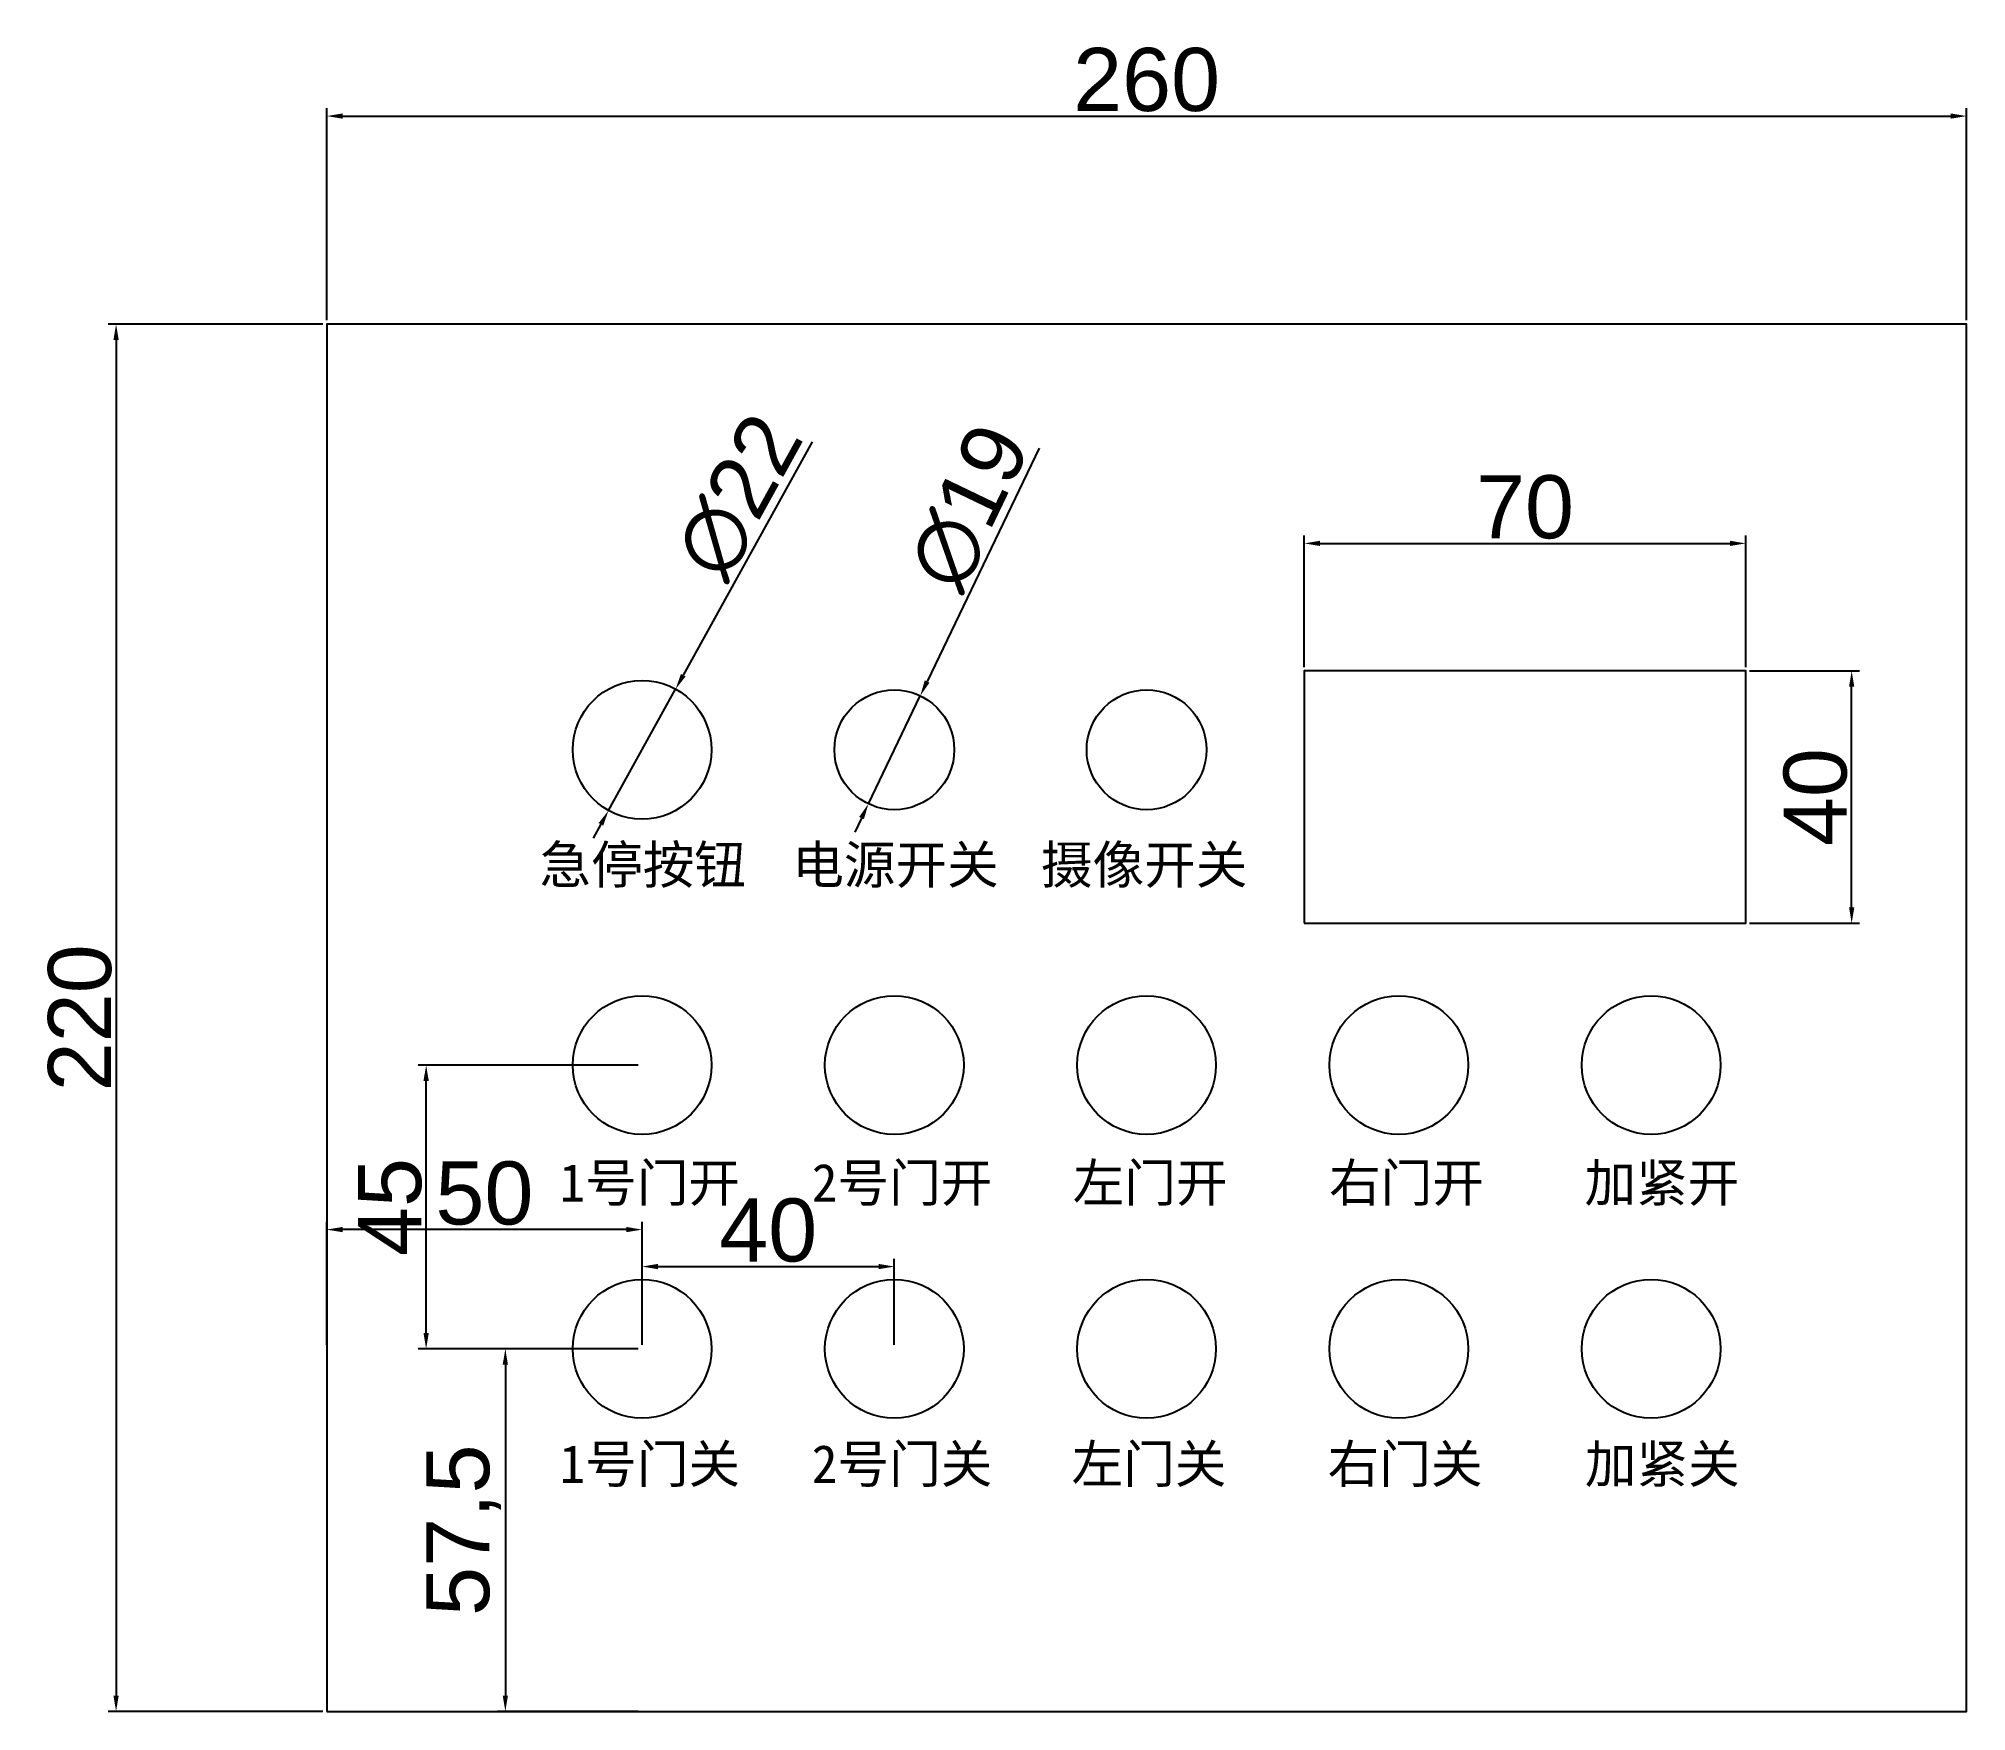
# Model space of a CAD drawing. Header units: millimetres. Extents: x -46 to 260, y 0 to 265.
import ezdxf

# ---------------------------------------------------------------- set-up
doc = ezdxf.new("R2010")
doc.units = ezdxf.units.MM
doc.styles.get("Standard").update_dxf_attribs({"font": 'arial.ttf'})
doc.dimstyles.new('ISO-25', dxfattribs={"dimtxt": 2.5, "dimasz": 2.5, "dimexe": 1.25, "dimexo": 0.625, "dimtad": 1, "dimtxsty": 'Standard', "dimcen": 2.5, "dimadec": 0, "dimazin": 0, "dimtfac": 1, "dimtmove": 0, "dimatfit": 3, "dimfxl": 1, "dimarcsym": 0})

# ---------------------------------------------------------------- blocks, each defined once
blk = doc.blocks.new('*D11')
at = {"color": 0, "lineweight": -2, "transparency": 16777216}
for p, q in [((-0.62, 220), (-34.65, 220)), ((-33.4, 217.5), (-33.4, 2.5)), ((-0.62, 0), (-34.65, 0))]:
    blk.add_line(p, q, dxfattribs=at)
at = {"color": 0, "transparency": 16777216}
for points in [[(-33.82, 217.5), (-32.99, 217.5), (-33.4, 220)], [(-33.82, 2.5), (-32.99, 2.5), (-33.4, 0)]]:
    blk.add_solid(points, dxfattribs=at)
at = {"layer": 'Defpoints', "color": 0, "transparency": 16777216}
for p in [(0, 220), (-33.4, 0), (0, 0)]:
    blk.add_point(p, dxfattribs=at)
at = {"color": 0, "transparency": 16777216, "insert": (-39.13, 110), "char_height": 10, "attachment_point": 5, "rotation": 90}
blk.add_mtext('220', dxfattribs=at)
blk = doc.blocks.new('*D12')
at = {"color": 0, "lineweight": -2, "transparency": 16777216}
for p, q in [((0, 220.62), (0, 254.24)), ((260, 220.62), (260, 254.24)), ((2.5, 252.99), (257.5, 252.99))]:
    blk.add_line(p, q, dxfattribs=at)
at = {"color": 0, "transparency": 16777216}
for points in [[(2.5, 253.41), (2.5, 252.58), (0, 252.99)], [(257.5, 253.41), (257.5, 252.58), (260, 252.99)]]:
    blk.add_solid(points, dxfattribs=at)
at = {"layer": 'Defpoints', "color": 0, "transparency": 16777216}
for p in [(260, 252.99), (0, 220), (260, 220)]:
    blk.add_point(p, dxfattribs=at)
at = {"color": 0, "transparency": 16777216, "insert": (130, 258.73), "char_height": 10, "attachment_point": 5}
blk.add_mtext('260', dxfattribs=at)
blk = doc.blocks.new('*D13')
at = {"color": 0, "lineweight": -2, "transparency": 16777216}
for p, q in [((155, 165.62), (155, 186.48)), ((225, 165.62), (225, 186.48)), ((157.5, 185.23), (222.5, 185.23))]:
    blk.add_line(p, q, dxfattribs=at)
at = {"color": 0, "transparency": 16777216}
for points in [[(157.5, 185.65), (157.5, 184.82), (155, 185.23)], [(222.5, 185.65), (222.5, 184.82), (225, 185.23)]]:
    blk.add_solid(points, dxfattribs=at)
at = {"layer": 'Defpoints', "color": 0, "transparency": 16777216}
for p in [(225, 185.23), (155, 165), (225, 165)]:
    blk.add_point(p, dxfattribs=at)
at = {"color": 0, "transparency": 16777216, "insert": (190, 190.96), "char_height": 10, "attachment_point": 5}
blk.add_mtext('70', dxfattribs=at)
blk = doc.blocks.new('*D14')
at = {"color": 0, "lineweight": -2, "transparency": 16777216}
for p, q in [((225.62, 165), (243.05, 165)), ((241.8, 127.5), (241.8, 162.5)), ((225.62, 125), (243.05, 125))]:
    blk.add_line(p, q, dxfattribs=at)
at = {"color": 0, "transparency": 16777216}
for points in [[(241.39, 162.5), (242.22, 162.5), (241.8, 165)], [(241.39, 127.5), (242.22, 127.5), (241.8, 125)]]:
    blk.add_solid(points, dxfattribs=at)
at = {"layer": 'Defpoints', "color": 0, "transparency": 16777216}
for p in [(225, 165), (241.8, 165), (225, 125)]:
    blk.add_point(p, dxfattribs=at)
at = {"color": 0, "transparency": 16777216, "insert": (236.07, 145), "char_height": 10, "attachment_point": 5, "rotation": 90}
blk.add_mtext('40', dxfattribs=at)
blk = doc.blocks.new('*D15')
at = {"color": 0, "lineweight": -2, "transparency": 16777216}
for p, q in [((0, 58.12), (0, 77.66)), ((50, 58.12), (50, 77.66)), ((47.5, 76.41), (2.5, 76.41))]:
    blk.add_line(p, q, dxfattribs=at)
at = {"color": 0, "transparency": 16777216}
for points in [[(2.5, 76.83), (2.5, 76), (0, 76.41)], [(47.5, 76.83), (47.5, 76), (50, 76.41)]]:
    blk.add_solid(points, dxfattribs=at)
at = {"layer": 'Defpoints', "color": 0, "transparency": 16777216}
for p in [(0, 76.41), (0, 57.5), (50, 57.5)]:
    blk.add_point(p, dxfattribs=at)
at = {"color": 0, "transparency": 16777216, "insert": (25, 82.15), "char_height": 10, "attachment_point": 5}
blk.add_mtext('50', dxfattribs=at)
blk = doc.blocks.new('*D16')
at = {"color": 0, "lineweight": -2, "transparency": 16777216}
for p, q in [((49.38, 57.5), (27.07, 57.5)), ((28.32, 55), (28.32, 2.5)), ((49.38, 0), (27.07, 0))]:
    blk.add_line(p, q, dxfattribs=at)
at = {"color": 0, "transparency": 16777216}
for points in [[(27.9, 55), (28.73, 55), (28.32, 57.5)], [(27.9, 2.5), (28.73, 2.5), (28.32, 0)]]:
    blk.add_solid(points, dxfattribs=at)
at = {"layer": 'Defpoints', "color": 0, "transparency": 16777216}
for p in [(50, 57.5), (28.32, 0), (50, 0)]:
    blk.add_point(p, dxfattribs=at)
at = {"color": 0, "transparency": 16777216, "insert": (21.7, 28.75), "char_height": 10, "attachment_point": 5, "rotation": 90}
blk.add_mtext('57,5', dxfattribs=at)
blk = doc.blocks.new('*D17')
at = {"color": 0, "lineweight": -2, "transparency": 16777216}
for p, q in [((50, 58.12), (50, 71.8)), ((52.5, 70.55), (87.5, 70.55)), ((90, 58.12), (90, 71.8))]:
    blk.add_line(p, q, dxfattribs=at)
at = {"color": 0, "transparency": 16777216}
for points in [[(52.5, 70.97), (52.5, 70.13), (50, 70.55)], [(87.5, 70.97), (87.5, 70.13), (90, 70.55)]]:
    blk.add_solid(points, dxfattribs=at)
at = {"layer": 'Defpoints', "color": 0, "transparency": 16777216}
for p in [(90, 70.55), (50, 57.5), (90, 57.5)]:
    blk.add_point(p, dxfattribs=at)
at = {"color": 0, "transparency": 16777216, "insert": (70, 76.28), "char_height": 10, "attachment_point": 5}
blk.add_mtext('40', dxfattribs=at)
blk = doc.blocks.new('*D18')
at = {"color": 0, "lineweight": -2, "transparency": 16777216}
for p, q in [((49.38, 102.5), (14.51, 102.5)), ((15.76, 60), (15.76, 100)), ((49.38, 57.5), (14.51, 57.5))]:
    blk.add_line(p, q, dxfattribs=at)
at = {"color": 0, "transparency": 16777216}
for points in [[(15.34, 100), (16.18, 100), (15.76, 102.5)], [(15.34, 60), (16.18, 60), (15.76, 57.5)]]:
    blk.add_solid(points, dxfattribs=at)
at = {"layer": 'Defpoints', "color": 0, "transparency": 16777216}
for p in [(15.76, 102.5), (50, 102.5), (50, 57.5)]:
    blk.add_point(p, dxfattribs=at)
at = {"color": 0, "transparency": 16777216, "insert": (10.05, 80), "char_height": 10, "attachment_point": 5, "rotation": 90}
blk.add_mtext('45', dxfattribs=at)
blk = doc.blocks.new('*D19')
at = {"color": 0, "lineweight": -2, "transparency": 16777216}
for p, q in [((76.98, 201.33), (56.53, 164.32)), ((44.68, 142.87), (55.32, 162.13)), ((43.47, 140.68), (42.26, 138.5))]:
    blk.add_line(p, q, dxfattribs=at)
at = {"color": 0, "transparency": 16777216}
for points in [[(56.16, 164.52), (56.89, 164.12), (55.32, 162.13)], [(43.11, 140.88), (43.84, 140.48), (44.68, 142.87)]]:
    blk.add_solid(points, dxfattribs=at)
at = {"layer": 'Defpoints', "color": 0, "transparency": 16777216}
for p in [(55.32, 162.13), (44.68, 142.87)]:
    blk.add_point(p, dxfattribs=at)
at = {"color": 0, "transparency": 16777216, "insert": (65.34, 192.7), "char_height": 10, "attachment_point": 5, "rotation": 61.0811}
blk.add_mtext('∅22', dxfattribs=at)
blk = doc.blocks.new('*D20')
at = {"color": 0, "lineweight": -2, "transparency": 16777216}
for p, q in [((112.99, 200.35), (95.2, 163.32)), ((85.89, 143.94), (94.11, 161.06)), ((84.8, 141.68), (83.72, 139.43))]:
    blk.add_line(p, q, dxfattribs=at)
at = {"color": 0, "transparency": 16777216}
for points in [[(94.82, 163.5), (95.57, 163.14), (94.11, 161.06)], [(84.43, 141.86), (85.18, 141.5), (85.89, 143.94)]]:
    blk.add_solid(points, dxfattribs=at)
at = {"layer": 'Defpoints', "color": 0, "transparency": 16777216}
for p in [(94.11, 161.06), (85.89, 143.94)]:
    blk.add_point(p, dxfattribs=at)
at = {"color": 0, "transparency": 16777216, "insert": (101.84, 191.02), "char_height": 10, "attachment_point": 5, "rotation": 64.3396}
blk.add_mtext('∅19', dxfattribs=at)

msp = doc.modelspace()

# ---------------------------------------------------------------- linework, layer by layer
at = {"color": 0}
for points in [[(0, 0), (260, 0), (260, 220), (0, 220)], [(155, 125), (225, 125), (225, 165), (155, 165)]]:
    msp.add_lwpolyline(points, close=True, dxfattribs=at)
for centre, radius in [((50, 152.5), 11), ((90, 152.5), 9.5), ((130, 152.5), 9.5), ((50, 102.5), 11), ((90, 102.5), 11), ((130, 102.5), 11), ((170, 102.5), 11), ((210, 102.5), 11), ((50, 57.5), 11), ((90, 57.5), 11), ((130, 57.5), 11), ((170, 57.5), 11), ((210, 57.5), 11)]:
    msp.add_circle(centre, radius, dxfattribs=at)

# ---------------------------------------------------------------- texts
at = {"color": 0, "char_height": 6, "width": 39.14334, "attachment_point": 1}
for s, insert in [('{\\fSimSun|b0|i0|c134|p2;急停按钮}', (33.739, 137.278)), ('{\\fSimSun|b0|i0|c134|p2;电源开关}', (73.815, 137.278)), ('{\\fSimSun|b0|i0|c134|p2;摄像开关}', (113.25, 137.278)), ('{\\fSimSun|b0|i0|c134|p2;1号门开}', (36.905, 86.848)), ('{\\fSimSun|b0|i0|c134|p2;2号门开}', (76.905, 86.848)), ('{\\fSimSun|b0|i0|c134|p2;左门开}', (118.29, 86.848)), ('{\\fSimSun|b0|i0|c134|p2;右门开}', (158.936, 86.848)), ('{\\fSimSun|b0|i0|c134|p2;加紧开}', (199.443, 86.848)), ('{\\fSimSun|b0|i0|c134|p2;1号门关}', (36.905, 42.251)), ('{\\fSimSun|b0|i0|c134|p2;2号门关}', (76.905, 42.251)), ('{\\fSimSun|b0|i0|c134|p2;左门关}', (118.103, 42.251)), ('{\\fSimSun|b0|i0|c134|p2;右门关}', (158.717, 42.251)), ('{\\fSimSun|b0|i0|c134|p2;加紧关}', (199.49, 42.251))]:
    msp.add_mtext(s, dxfattribs=dict(at, insert=insert))

# ---------------------------------------------------------------- dimensions: what is measured, and where the dimension line sits
at = {"color": 3}
for base, p1, p2, picture, middle in [((260, 252.995), (0, 220), (260, 220), '*D12', (130, 258.725)), ((225, 185.234), (155, 165), (225, 165), '*D13', (190, 190.965)), ((0, 76.415), (50, 57.5), (0, 57.5), '*D15', (25, 82.146))]:
    dim = msp.add_linear_dim(base=base, p1=p1, p2=p2, dimstyle='ISO-25', override={"dimtxt": 10, "dimarcsym": 1}, dxfattribs=at)
    dim.commit()
    dim.dimension.update_dxf_attribs({"geometry": picture, "text_midpoint": middle})
for base, p1, p2, picture, middle in [((-33.404, 0), (0, 220), (0, 0), '*D11', (-39.135, 110)), ((241.805, 165), (225, 125), (225, 165), '*D14', (236.074, 145)), ((15.759, 102.5), (50, 57.5), (50, 102.5), '*D18', (10.049, 80)), ((28.317, 0), (50, 57.5), (50, 0), '*D16', (21.703, 28.75))]:
    dim = msp.add_linear_dim(base=base, p1=p1, p2=p2, angle=90, dimstyle='ISO-25', override={"dimtxt": 10, "dimarcsym": 1}, dxfattribs=at)
    dim.commit()
    dim.dimension.update_dxf_attribs({"geometry": picture, "text_midpoint": middle})
for p1, p2, picture, middle in [((44.681, 142.872), (55.319, 162.128), '*D19', (70.604, 189.795)), ((85.886, 143.937), (94.114, 161.063), '*D20', (107.257, 188.421))]:
    dim = msp.add_diameter_dim_2p(p1=p1, p2=p2, dimstyle='ISO-25', override={"dimtxt": 10, "dimarcsym": 1}, dxfattribs=at)
    dim.commit()
    dim.dimension.update_dxf_attribs({"geometry": picture, "text_midpoint": middle, "dimtype": 163})
dim = msp.add_linear_dim(base=(90, 70.549), p1=(50, 57.5), p2=(90, 57.5), dimstyle='ISO-25', override={"dimtxt": 10, "dimarcsym": 1}, dxfattribs=at)
dim.commit()
dim.dimension.update_dxf_attribs({"geometry": '*D17', "text_midpoint": (70, 70.549), "dimtype": 160})

doc.saveas('drawing.dxf')
